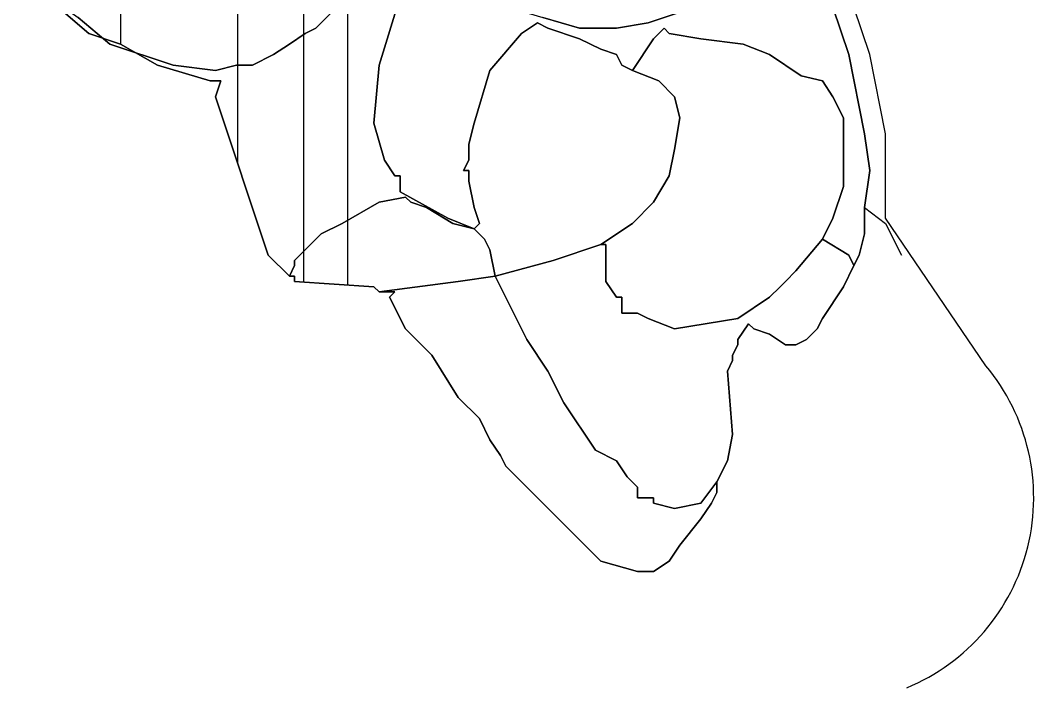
# Model space of a CAD drawing. Header units: millimetres. Extents: x 4238 to 14021, y -44 to 5418.
# Drawn here: x 12982.4 to 13039.7, y 1368.2 to 1405.9 of the extents above; entities that cross this region are included whole.
import ezdxf

# ---------------------------------------------------------------- set-up
doc = ezdxf.new("R2010")
doc.units = ezdxf.units.MM
doc.layers.add('cad-block.com', color=250, linetype='Continuous')

# ---------------------------------------------------------------- blocks, each defined once
blk = doc.blocks.new('Street light 3_side_cad-block.com')
at = {"color": 0}
for p, q in [((19.704, 287.206), (21.794, 285.415)), ((21.794, 285.415), (23.586, 284.817)), ((23.586, 284.817), (25.675, 283.623)), ((25.675, 283.623), (28.661, 282.728)), ((28.661, 282.728), (29.258, 282.728)), ((29.258, 282.728), (28.959, 281.832)), ((28.959, 281.832), (31.945, 272.875)), ((65.681, 275.562), (66.875, 274.667)), ((65.681, 275.264), (65.681, 275.562)), ((65.681, 275.562), (66.875, 274.667)), ((65.681, 274.07), (65.681, 275.264)), ((72.548, 266.606), (66.875, 274.965)), ((66.875, 274.667), (67.771, 272.875)), ((66.875, 274.667), (67.771, 272.875)), ((65.383, 272.875), (65.681, 274.07)), ((31.945, 272.875), (33.139, 271.681)), ((65.084, 272.278), (65.383, 272.875)), ((64.487, 271.084), (65.084, 272.278)), ((33.139, 271.681), (33.438, 271.681)), ((33.438, 271.681), (33.438, 271.383)), ((33.438, 271.383), (37.916, 271.084)), ((37.916, 271.084), (38.215, 270.786)), ((38.215, 270.786), (39.11, 270.786)), ((39.11, 270.786), (38.812, 270.487)), ((63.293, 269.293), (64.487, 271.084)), ((38.812, 270.487), (39.707, 268.696)), ((58.516, 268.099), (59.113, 268.994)), ((59.113, 268.994), (59.412, 268.696)), ((62.994, 268.696), (63.293, 269.293)), ((39.707, 268.696), (41.2, 267.203)), ((59.412, 268.696), (60.307, 268.397)), ((60.307, 268.397), (61.203, 267.8)), ((62.397, 268.099), (62.994, 268.696)), ((58.217, 267.203), (58.516, 267.8)), ((58.516, 267.8), (58.516, 268.099)), ((61.203, 267.8), (61.8, 267.8)), ((61.8, 267.8), (62.397, 268.099)), ((41.2, 267.203), (42.693, 264.815)), ((57.919, 266.307), (58.217, 266.904)), ((58.217, 266.904), (58.217, 267.203)), ((58.217, 262.725), (57.919, 266.307)), ((42.693, 264.815), (43.887, 263.62)), ((43.887, 263.62), (44.484, 262.426)), ((57.919, 261.232), (58.217, 262.725)), ((44.484, 262.426), (45.081, 261.531)), ((45.081, 261.531), (45.38, 260.933)), ((45.38, 260.933), (47.171, 259.142)), ((57.322, 260.038), (57.919, 261.232)), ((57.322, 259.441), (57.322, 260.038)), ((57.023, 258.844), (57.322, 259.441)), ((47.171, 259.142), (48.664, 257.649)), ((56.426, 257.948), (57.023, 258.844)), ((48.664, 257.649), (49.858, 256.455)), ((55.232, 256.455), (56.426, 257.948)), ((49.858, 256.455), (50.754, 255.56)), ((54.635, 255.56), (55.232, 256.455)), ((50.754, 255.56), (52.843, 254.962)), ((53.739, 254.962), (54.635, 255.56)), ((52.843, 254.962), (53.739, 254.962))]:
    blk.add_line(p, q, dxfattribs=at)
for points in [[(35.826, 286.907), (34.632, 285.713), (34.035, 285.415), (33.139, 284.817), (32.243, 284.22), (31.049, 283.623), (30.154, 283.623), (28.959, 283.325), (26.571, 283.623), (22.988, 284.817), (21.197, 286.31)], [(57.023, 287.206), (53.441, 286.012), (51.649, 285.713), (49.559, 285.713), (47.47, 286.31)], [(47.47, 286.31), (49.559, 285.713), (51.649, 285.713), (53.441, 286.012), (57.023, 287.206)], [(63.89, 286.907), (64.786, 284.22), (65.681, 279.742), (65.98, 277.652), (65.681, 275.562), (65.681, 275.264), (65.681, 274.07), (65.383, 272.875), (65.084, 272.278), (64.786, 272.875), (63.293, 273.771), (63.89, 274.965), (64.487, 276.757), (64.487, 278.846), (64.487, 280.638), (63.89, 281.832), (63.293, 282.728), (62.099, 283.026), (60.307, 284.22), (58.815, 284.817), (56.426, 285.116), (54.635, 285.415), (54.336, 285.713), (53.739, 285.116), (52.545, 283.325), (51.948, 283.623), (51.649, 284.22), (50.754, 284.519), (49.559, 285.116), (47.768, 285.713), (47.171, 286.012), (46.275, 285.415), (44.484, 283.325), (43.588, 280.339), (43.29, 279.145), (43.29, 278.548), (43.29, 278.249), (42.991, 277.652), (43.29, 277.652), (43.29, 277.055), (43.588, 275.562), (43.887, 274.667), (43.588, 274.368), (42.096, 274.965), (39.409, 276.458), (39.409, 277.055), (39.409, 277.354), (39.11, 277.354), (38.513, 278.249), (37.916, 280.339), (38.215, 283.623), (39.409, 287.504)], [(40.304, 289.594), (40.901, 289.296), (41.2, 288.699), (44.484, 287.206), (47.47, 286.31), (49.559, 285.713), (51.649, 285.713), (53.441, 286.012), (57.023, 287.206), (58.815, 288.699), (60.009, 289.893), (60.904, 291.684), (61.203, 293.177), (61.501, 294.371)], [(23.6, 284.809), (23.6, 293.08)], [(30.228, 278.026), (30.228, 293.08)], [(33.956, 271.348), (33.956, 293.08)], [(36.442, 271.182), (36.442, 293.08)], [(17.913, 288.997), (19.107, 287.803), (21.197, 286.31), (22.988, 284.817), (26.571, 283.623), (28.959, 283.325), (30.154, 283.623), (31.049, 283.623), (32.243, 284.22), (33.139, 284.817), (34.035, 285.415), (34.632, 285.713), (35.826, 286.907), (36.423, 287.504), (36.722, 287.803), (37.319, 288.699), (37.916, 289.594), (38.215, 290.191), (38.812, 291.684)], [(21.197, 286.31), (22.988, 284.817), (26.571, 283.623), (28.959, 283.325), (30.154, 283.623), (31.049, 283.623), (32.243, 284.22), (33.139, 284.817), (34.035, 285.415), (34.632, 285.713), (35.826, 286.907)], [(39.409, 287.504), (38.215, 283.623), (37.916, 280.339), (38.513, 278.249), (39.11, 277.354), (39.409, 277.354), (39.409, 277.055), (39.409, 276.458), (42.096, 274.965), (43.588, 274.368), (42.394, 274.667), (40.901, 275.562), (40.006, 275.861), (39.707, 276.16), (38.215, 275.861), (36.125, 274.667), (34.93, 274.07), (34.632, 273.771), (34.035, 273.174), (33.438, 272.577), (33.438, 272.278), (33.139, 271.681), (31.945, 272.875), (28.959, 281.832), (29.258, 282.728), (28.661, 282.728), (25.675, 283.623), (23.586, 284.817), (21.794, 285.415), (19.704, 287.206)], [(43.588, 274.368), (42.096, 274.965), (39.409, 276.458), (39.409, 277.055), (39.409, 277.354), (39.11, 277.354), (38.513, 278.249), (37.916, 280.339), (38.215, 283.623), (39.409, 287.504), (40.304, 289.594)], [(65.681, 275.562), (65.98, 277.652), (65.681, 279.742), (64.786, 284.22), (63.89, 286.907), (63.591, 288.4), (63.293, 288.699), (64.188, 289.594), (64.487, 289.893), (65.084, 289.893)], [(66.875, 274.965), (66.875, 275.264), (66.875, 277.055), (66.875, 279.742), (65.98, 284.22), (65.084, 286.907), (64.487, 288.4), (64.487, 288.699), (65.084, 289.594), (65.98, 289.893), (66.278, 289.893)], [(17.913, 288.997), (19.704, 287.206), (21.794, 285.415), (23.586, 284.817), (25.675, 283.623), (28.661, 282.728), (29.258, 282.728), (28.959, 281.832), (31.945, 272.875), (33.139, 271.681)], [(52.545, 283.325), (51.948, 283.623), (51.649, 284.22), (50.754, 284.519), (49.559, 285.116), (47.768, 285.713), (47.171, 286.012), (46.275, 285.415), (44.484, 283.325), (43.588, 280.339), (43.29, 279.145), (43.29, 278.548), (43.29, 278.249), (42.991, 277.652), (43.29, 277.652), (43.29, 277.055), (43.588, 275.562), (43.887, 274.667), (43.588, 274.368)], [(42.991, 277.652), (43.29, 278.249), (43.29, 278.548), (43.29, 279.145), (43.588, 280.339), (44.484, 283.325), (46.275, 285.415), (47.171, 286.012), (47.768, 285.713), (49.559, 285.116), (50.754, 284.519), (51.649, 284.22), (51.948, 283.623), (52.545, 283.325), (54.038, 282.728), (54.933, 281.832), (55.232, 280.638), (54.933, 278.846), (54.635, 277.354), (53.739, 275.861), (52.545, 274.667), (50.754, 273.473), (48.067, 272.577), (44.783, 271.681), (44.484, 273.174), (44.186, 273.771), (43.588, 274.368), (43.887, 274.667), (43.588, 275.562), (43.29, 277.055), (43.29, 277.652), (42.991, 277.652), (42.991, 277.652)], [(62.099, 283.026), (63.293, 282.728), (63.89, 281.832), (64.487, 280.638), (64.487, 278.846), (64.487, 276.757), (63.89, 274.965), (63.293, 273.771), (61.8, 271.98), (61.203, 271.383), (60.904, 271.084), (60.307, 270.487), (58.516, 269.293), (54.933, 268.696), (53.441, 269.293), (52.843, 269.591), (51.948, 269.591), (51.948, 270.188), (51.948, 270.487), (51.649, 270.487), (51.052, 271.383), (51.052, 272.577), (51.052, 273.174), (51.052, 273.473), (50.754, 273.473), (52.545, 274.667), (53.739, 275.861), (54.635, 277.354), (54.933, 278.846), (55.232, 280.638), (54.933, 281.832), (54.038, 282.728), (52.545, 283.325), (53.739, 285.116), (54.336, 285.713), (54.635, 285.415), (56.426, 285.116), (58.815, 284.817), (60.307, 284.22), (62.099, 283.026), (62.099, 283.026)], [(52.545, 283.325), (53.739, 285.116), (54.336, 285.713), (54.635, 285.415), (56.426, 285.116), (58.815, 284.817), (60.307, 284.22), (62.099, 283.026), (63.293, 282.728), (63.89, 281.832), (64.487, 280.638), (64.487, 278.846), (64.487, 276.757), (63.89, 274.965), (63.293, 273.771)], [(50.754, 273.473), (52.545, 274.667), (53.739, 275.861), (54.635, 277.354), (54.933, 278.846), (55.232, 280.638), (54.933, 281.832), (54.038, 282.728), (52.545, 283.325)], [(38.215, 275.861), (39.707, 276.16), (40.006, 275.861), (40.901, 275.562), (42.394, 274.667), (43.588, 274.368), (44.186, 273.771), (44.484, 273.174), (44.783, 271.681), (42.693, 271.383), (38.215, 270.786), (37.916, 271.084), (33.438, 271.383), (33.438, 271.681), (33.139, 271.681), (33.438, 272.278), (33.438, 272.577), (34.035, 273.174), (34.632, 273.771), (34.93, 274.07), (36.125, 274.667), (38.215, 275.861), (38.215, 275.861)], [(43.588, 274.368), (42.394, 274.667), (40.901, 275.562), (40.006, 275.861), (39.707, 276.16), (38.215, 275.861), (36.125, 274.667), (34.93, 274.07), (34.632, 273.771), (34.035, 273.174), (33.438, 272.577), (33.438, 272.278), (33.139, 271.681)], [(65.084, 272.278), (65.383, 272.875), (65.681, 274.07), (65.681, 275.264), (65.681, 275.562)], [(44.783, 271.681), (44.484, 273.174), (44.186, 273.771), (43.588, 274.368)], [(45.081, 271.084), (44.783, 271.681), (48.067, 272.577), (50.754, 273.473), (51.052, 273.473), (51.052, 273.174), (51.052, 272.577), (51.052, 271.383), (51.649, 270.487), (51.948, 270.487), (51.948, 270.188), (51.948, 269.591), (52.843, 269.591), (53.441, 269.293), (54.933, 268.696), (58.516, 269.293), (60.307, 270.487), (60.904, 271.084), (61.203, 271.383), (61.8, 271.98), (63.293, 273.771), (64.786, 272.875), (65.084, 272.278), (64.487, 271.084), (63.293, 269.293), (62.994, 268.696), (62.397, 268.099), (61.8, 267.8), (61.203, 267.8), (60.307, 268.397), (59.412, 268.696), (59.113, 268.994), (58.516, 268.099), (58.516, 267.8), (58.217, 267.203), (58.217, 266.904), (57.919, 266.307), (58.217, 262.725), (57.919, 261.232), (57.322, 260.038), (56.426, 258.844), (54.933, 258.545), (53.739, 258.844), (53.739, 259.142), (53.441, 259.142), (52.843, 259.142), (52.843, 259.739), (52.246, 260.336), (51.649, 261.232), (50.455, 261.829), (48.664, 264.516), (47.768, 266.307), (46.574, 268.099), (45.081, 271.084), (45.081, 271.084)], [(63.293, 273.771), (61.8, 271.98), (61.203, 271.383), (60.904, 271.084), (60.307, 270.487), (58.516, 269.293), (54.933, 268.696), (53.441, 269.293), (52.843, 269.591), (51.948, 269.591), (51.948, 270.188), (51.948, 270.487), (51.649, 270.487), (51.052, 271.383), (51.052, 272.577), (51.052, 273.174), (51.052, 273.473), (50.754, 273.473)], [(65.084, 272.278), (64.786, 272.875), (63.293, 273.771)], [(44.783, 271.681), (48.067, 272.577), (50.754, 273.473)], [(57.322, 260.038), (57.919, 261.232), (58.217, 262.725), (57.919, 266.307), (58.217, 266.904), (58.217, 267.203), (58.516, 267.8), (58.516, 268.099), (59.113, 268.994), (59.412, 268.696), (60.307, 268.397), (61.203, 267.8), (61.8, 267.8), (62.397, 268.099), (62.994, 268.696), (63.293, 269.293), (64.487, 271.084), (65.084, 272.278)], [(33.139, 271.681), (33.438, 271.681), (33.438, 271.383), (37.916, 271.084), (38.215, 270.786)], [(38.215, 270.786), (42.693, 271.383), (44.783, 271.681)], [(42.693, 271.383), (44.783, 271.681), (45.081, 271.084), (46.574, 268.099), (47.768, 266.307), (48.664, 264.516), (50.455, 261.829), (51.649, 261.232), (52.246, 260.336), (52.843, 259.739), (52.843, 259.142), (53.441, 259.142), (53.739, 259.142), (53.739, 258.844), (54.933, 258.545), (56.426, 258.844), (57.322, 260.038), (57.322, 259.441), (57.023, 258.844), (56.426, 257.948), (55.232, 256.455), (54.635, 255.56), (53.739, 254.962), (52.843, 254.962), (50.754, 255.56), (49.858, 256.455), (48.664, 257.649), (47.171, 259.142), (45.38, 260.933), (45.081, 261.531), (44.484, 262.426), (43.887, 263.62), (42.693, 264.815), (41.2, 267.203), (39.707, 268.696), (38.812, 270.487), (39.11, 270.786), (38.215, 270.786), (42.693, 271.383), (42.693, 271.383)], [(57.322, 260.038), (56.426, 258.844), (54.933, 258.545), (53.739, 258.844), (53.739, 259.142), (53.441, 259.142), (52.843, 259.142), (52.843, 259.739), (52.246, 260.336), (51.649, 261.232), (50.455, 261.829), (48.664, 264.516), (47.768, 266.307), (46.574, 268.099), (45.081, 271.084), (44.783, 271.681)], [(38.215, 270.786), (39.11, 270.786), (38.812, 270.487), (39.707, 268.696), (41.2, 267.203), (42.693, 264.815), (43.887, 263.62), (44.484, 262.426), (45.081, 261.531), (45.38, 260.933), (47.171, 259.142), (48.664, 257.649), (49.858, 256.455), (50.754, 255.56), (52.843, 254.962), (53.739, 254.962), (54.635, 255.56), (55.232, 256.455), (56.426, 257.948), (57.023, 258.844), (57.322, 259.441), (57.322, 260.038)]]:
    blk.add_lwpolyline(points, dxfattribs=at)
blk.add_arc((63.616, 259.146), 11.637, 292.49964, 39.87031, dxfattribs=at)

msp = doc.modelspace()

# ---------------------------------------------------------------- block references
at = {"layer": 'cad-block.com'}
msp.add_blockref('Street light 3_side_cad-block.com', (12964.443, 1119.783), dxfattribs=at)

doc.saveas('drawing.dxf')
